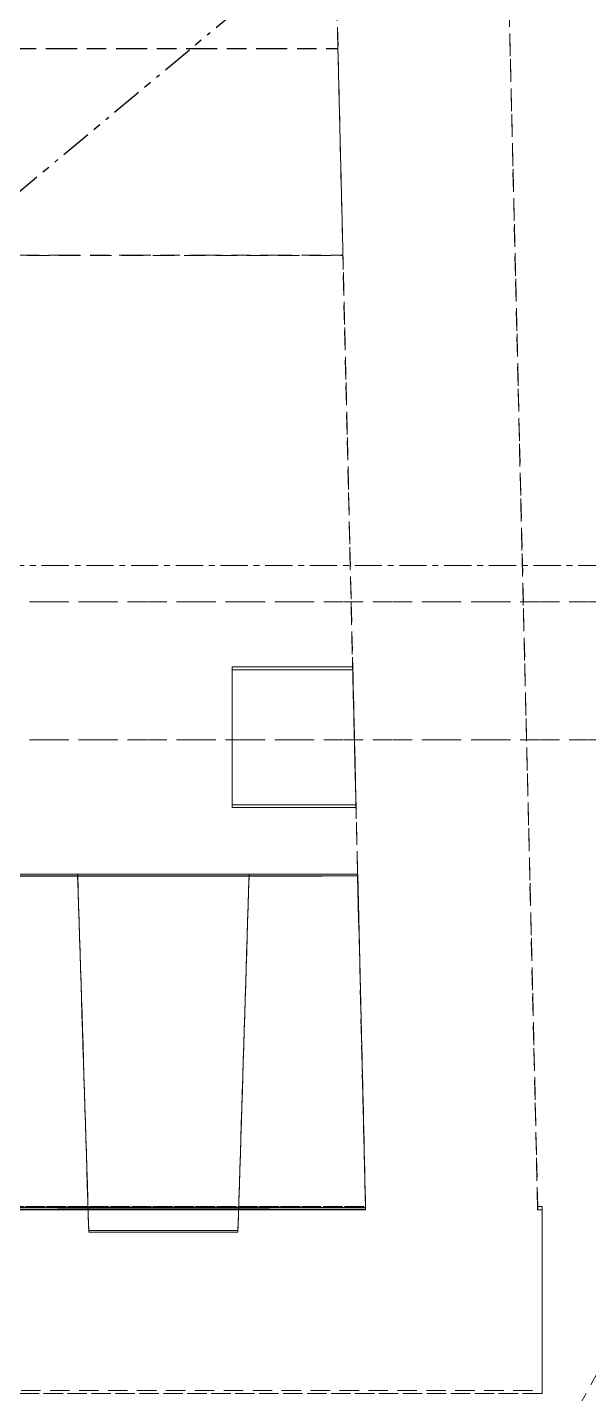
# Model space of a CAD drawing. Header units: millimetres. Extents: x 10 to 410, y 10 to 287.
# Drawn here: x 344.73 to 359.17, y 91.23 to 126.33 of the extents above; entities that cross this region are included whole.
import ezdxf

# ---------------------------------------------------------------- set-up
doc = ezdxf.new("R2010")
doc.units = ezdxf.units.MM
for name, pattern in [('CENTER', [1.15, 0.7, -0.15, 0.15, -0.15]), ('DASHDOT', [1.7, 0.8, -0.2, 0.2, -0.2, 0.1, -0.2]), ('DASHED', [0.75, 0.5, -0.25])]:
    doc.linetypes.add(name, pattern=pattern)
for name, color, linetype, lineweight in [('CENTER', 4, 'CENTER', 13), ('HARNESS', 5, 'DASHDOT', 25), ('HIDDEN', 8, 'DASHED', 18)]:
    doc.layers.add(name, color=color, linetype=linetype, lineweight=lineweight)

msp = doc.modelspace()

# ---------------------------------------------------------------- linework, layer by layer
at = {"layer": 'CENTER'}
msp.add_line((260, 112.5), (404, 112.5), dxfattribs=at)
at = {"layer": 'HARNESS'}
msp.add_lwpolyline([(270, 80), (290, 110), (330, 110), (360, 135), (394, 135)], dxfattribs=at)
at = {"layer": 'HIDDEN'}
for points in [[(337.015, 77.196), (345.227, 79.58), (352.55, 83.995), (358.492, 90.143), (362.655, 97.612), (364.759, 105.9), (364.662, 114.45), (362.371, 122.688), (358.039, 130.061), (351.959, 136.073), (344.538, 140.32), (336.274, 142.517), (327.723, 142.517), (319.46, 140.32), (312.038, 136.073), (305.958, 130.061), (301.627, 122.688), (299.336, 114.45), (299.239, 105.9), (301.342, 97.612), (305.505, 90.143), (311.447, 83.995), (318.77, 79.58), (326.982, 77.196)], [(352.658, 128.494), (352.692, 127.083), (352.725, 125.672), (352.759, 124.26), (352.793, 122.849), (352.826, 121.438), (352.86, 120.026), (352.893, 118.615), (352.927, 117.204), (352.961, 115.792), (352.994, 114.381), (353.028, 112.97), (353.061, 111.558), (353.095, 110.147), (353.129, 108.736), (353.162, 107.324), (353.196, 105.913), (353.229, 104.502), (353.263, 103.09), (353.297, 101.679), (353.33, 100.268), (353.364, 98.856), (353.397, 97.445), (353.431, 96.034)], [(357.857, 96.034), (357.824, 97.445), (357.79, 98.856), (357.757, 100.268), (357.723, 101.679), (357.689, 103.09), (357.656, 104.502), (357.622, 105.913), (357.589, 107.324), (357.555, 108.736), (357.521, 110.147), (357.488, 111.558), (357.454, 112.97), (357.421, 114.381), (357.387, 115.792), (357.353, 117.204), (357.32, 118.615), (357.286, 120.026), (357.253, 121.438), (357.219, 122.849), (357.185, 124.26), (357.152, 125.672), (357.118, 127.083), (357.085, 128.494)], [(352.656, 128.41), (352.689, 126.999), (352.723, 125.587), (352.757, 124.176), (352.79, 122.765), (352.824, 121.353), (352.857, 119.942), (352.891, 118.531), (352.925, 117.119), (352.958, 115.708), (352.992, 114.297), (353.026, 112.885), (353.059, 111.474), (353.093, 110.063), (353.126, 108.651), (353.16, 107.24), (353.194, 105.829), (353.227, 104.417), (353.261, 103.006), (353.294, 101.595), (353.328, 100.183), (353.362, 98.772), (353.395, 97.361), (353.429, 95.949)], [(357.855, 95.949), (357.822, 97.361), (357.788, 98.772), (357.754, 100.183), (357.721, 101.595), (357.687, 103.006), (357.654, 104.417), (357.62, 105.829), (357.586, 107.24), (357.553, 108.651), (357.519, 110.063), (357.486, 111.474), (357.452, 112.885), (357.418, 114.297), (357.385, 115.708), (357.351, 117.119), (357.318, 118.531), (357.284, 119.942), (357.25, 121.353), (357.217, 122.765), (357.183, 124.176), (357.15, 125.587), (357.116, 126.999), (357.082, 128.41)], [(311.28, 125.783), (313.081, 125.783), (314.883, 125.783), (316.685, 125.783), (318.487, 125.783), (320.288, 125.783), (322.09, 125.783), (323.892, 125.783), (325.694, 125.783), (327.495, 125.783), (329.297, 125.783), (331.099, 125.783), (332.901, 125.783), (334.702, 125.783), (336.504, 125.783), (338.306, 125.783), (340.108, 125.783), (341.909, 125.783), (343.711, 125.783), (345.513, 125.783), (347.315, 125.783), (349.116, 125.783), (350.918, 125.783), (352.72, 125.783)], [(311.28, 125.776), (313.081, 125.776), (314.883, 125.776), (316.685, 125.776), (318.487, 125.776), (320.288, 125.776), (322.09, 125.776), (323.892, 125.776), (325.694, 125.776), (327.495, 125.776), (329.297, 125.776), (331.099, 125.776), (332.9, 125.776), (334.702, 125.776), (336.504, 125.776), (338.306, 125.776), (340.107, 125.776), (341.909, 125.776), (343.711, 125.776), (345.513, 125.776), (347.314, 125.776), (349.116, 125.776), (350.918, 125.776), (352.72, 125.776)], [(352.72, 125.783), (352.72, 125.783), (352.72, 125.782), (352.72, 125.782), (352.72, 125.782), (352.72, 125.781), (352.72, 125.781), (352.72, 125.781), (352.72, 125.78), (352.72, 125.78), (352.72, 125.78), (352.72, 125.78), (352.72, 125.779), (352.72, 125.779), (352.72, 125.779), (352.72, 125.778), (352.72, 125.778), (352.72, 125.778), (352.72, 125.777), (352.72, 125.777), (352.72, 125.777), (352.72, 125.776), (352.72, 125.776), (352.72, 125.776)], [(352.72, 125.783), (352.725, 125.552), (352.731, 125.321), (352.736, 125.09), (352.742, 124.859), (352.747, 124.628), (352.753, 124.397), (352.758, 124.166), (352.764, 123.936), (352.769, 123.705), (352.775, 123.474), (352.78, 123.243), (352.786, 123.012), (352.791, 122.781), (352.797, 122.55), (352.802, 122.319), (352.808, 122.088), (352.813, 121.857), (352.819, 121.626), (352.824, 121.395), (352.83, 121.164), (352.835, 120.933), (352.841, 120.702), (352.846, 120.471)], [(352.72, 125.776), (352.725, 125.545), (352.731, 125.314), (352.736, 125.083), (352.742, 124.852), (352.747, 124.621), (352.753, 124.39), (352.758, 124.159), (352.764, 123.928), (352.769, 123.697), (352.775, 123.466), (352.78, 123.235), (352.786, 123.004), (352.791, 122.773), (352.797, 122.542), (352.802, 122.311), (352.808, 122.08), (352.813, 121.85), (352.819, 121.619), (352.824, 121.388), (352.83, 121.157), (352.835, 120.926), (352.841, 120.695), (352.846, 120.464)], [(311.153, 120.471), (312.966, 120.471), (314.779, 120.471), (316.591, 120.471), (318.404, 120.471), (320.217, 120.471), (322.03, 120.471), (323.842, 120.471), (325.655, 120.471), (327.468, 120.471), (329.281, 120.471), (331.093, 120.471), (332.906, 120.471), (334.719, 120.471), (336.532, 120.471), (338.344, 120.471), (340.157, 120.471), (341.97, 120.471), (343.783, 120.471), (345.595, 120.471), (347.408, 120.471), (349.221, 120.471), (351.034, 120.471), (352.846, 120.471)], [(334.318, 120.464), (335.123, 120.464), (335.929, 120.464), (336.734, 120.464), (337.54, 120.464), (338.346, 120.464), (339.151, 120.464), (339.957, 120.464), (340.762, 120.464), (341.568, 120.464), (342.373, 120.464), (343.179, 120.464), (343.985, 120.464), (344.79, 120.464), (345.596, 120.464), (346.401, 120.464), (347.207, 120.464), (348.013, 120.464), (348.818, 120.464), (349.624, 120.464), (350.429, 120.464), (351.235, 120.464), (352.041, 120.464), (352.846, 120.464)], [(352.846, 120.471), (352.846, 120.471), (352.846, 120.471), (352.846, 120.47), (352.846, 120.47), (352.846, 120.47), (352.846, 120.469), (352.846, 120.469), (352.846, 120.469), (352.846, 120.468), (352.846, 120.468), (352.846, 120.468), (352.846, 120.467), (352.846, 120.467), (352.846, 120.467), (352.846, 120.466), (352.846, 120.466), (352.846, 120.466), (352.846, 120.465), (352.846, 120.465), (352.846, 120.465), (352.846, 120.464), (352.846, 120.464), (352.846, 120.464)], [(342.773, 111.57), (344.035, 111.57), (345.297, 111.57), (346.558, 111.57), (347.82, 111.57), (349.082, 111.57), (350.344, 111.57), (351.606, 111.57), (352.868, 111.57), (354.13, 111.57), (355.392, 111.57), (356.654, 111.57), (357.916, 111.57), (359.178, 111.57), (360.44, 111.57), (361.702, 111.57), (362.964, 111.57), (364.226, 111.57), (365.488, 111.57), (366.75, 111.57), (368.011, 111.57), (369.273, 111.57), (370.535, 111.57), (371.797, 111.57)], [(350.002, 109.898), (350.002, 109.895), (350.002, 109.892), (350.002, 109.889), (350.002, 109.885), (350.002, 109.882), (350.002, 109.879), (350.001, 109.876), (350.001, 109.872), (350.001, 109.869), (350.001, 109.866), (350.001, 109.863), (350.001, 109.859), (350.001, 109.856), (350.001, 109.853), (350.001, 109.85), (350.001, 109.846), (350.001, 109.843), (350.001, 109.84), (350, 109.837), (350, 109.833), (350, 109.83), (350, 109.827), (350, 109.823)], [(350.002, 109.898), (350.137, 109.898), (350.272, 109.898), (350.406, 109.898), (350.541, 109.898), (350.676, 109.898), (350.81, 109.898), (350.945, 109.898), (351.08, 109.898), (351.215, 109.898), (351.349, 109.898), (351.484, 109.898), (351.619, 109.898), (351.753, 109.898), (351.888, 109.898), (352.023, 109.898), (352.158, 109.898), (352.292, 109.898), (352.427, 109.898), (352.562, 109.898), (352.696, 109.898), (352.831, 109.898), (352.966, 109.898), (353.101, 109.898)], [(350.002, 106.357), (350.002, 106.511), (350.002, 106.665), (350.002, 106.819), (350.002, 106.973), (350.002, 107.127), (350.002, 107.281), (350.002, 107.435), (350.002, 107.589), (350.002, 107.743), (350.002, 107.897), (350.002, 108.051), (350.002, 108.205), (350.002, 108.359), (350.002, 108.513), (350.002, 108.667), (350.002, 108.821), (350.002, 108.975), (350.002, 109.129), (350.002, 109.283), (350.002, 109.437), (350.002, 109.591), (350.002, 109.745), (350.002, 109.898)], [(353.101, 109.898), (353.101, 109.895), (353.1, 109.892), (353.1, 109.889), (353.1, 109.885), (353.1, 109.882), (353.1, 109.879), (353.1, 109.876), (353.1, 109.872), (353.1, 109.869), (353.1, 109.866), (353.1, 109.863), (353.1, 109.859), (353.099, 109.856), (353.099, 109.853), (353.099, 109.85), (353.099, 109.846), (353.099, 109.843), (353.099, 109.84), (353.099, 109.837), (353.099, 109.833), (353.099, 109.83), (353.099, 109.827), (353.099, 109.823)], [(353.101, 109.898), (353.104, 109.745), (353.108, 109.591), (353.112, 109.437), (353.115, 109.283), (353.119, 109.129), (353.123, 108.975), (353.126, 108.821), (353.13, 108.667), (353.134, 108.513), (353.137, 108.359), (353.141, 108.205), (353.145, 108.051), (353.148, 107.897), (353.152, 107.743), (353.156, 107.589), (353.159, 107.435), (353.163, 107.281), (353.167, 107.127), (353.17, 106.973), (353.174, 106.819), (353.178, 106.665), (353.181, 106.511), (353.185, 106.357)], [(350, 109.823), (350.135, 109.823), (350.27, 109.823), (350.404, 109.823), (350.539, 109.823), (350.674, 109.823), (350.808, 109.823), (350.943, 109.823), (351.078, 109.823), (351.213, 109.823), (351.347, 109.823), (351.482, 109.823), (351.617, 109.823), (351.751, 109.823), (351.886, 109.823), (352.021, 109.823), (352.156, 109.823), (352.29, 109.823), (352.425, 109.823), (352.56, 109.823), (352.694, 109.823), (352.829, 109.823), (352.964, 109.823), (353.099, 109.823)], [(350, 106.282), (350, 106.436), (350, 106.59), (350, 106.744), (350, 106.898), (350, 107.052), (350, 107.206), (350, 107.36), (350, 107.514), (350, 107.668), (350, 107.822), (350, 107.976), (350, 108.13), (350, 108.284), (350, 108.438), (350, 108.592), (350, 108.746), (350, 108.9), (350, 109.054), (350, 109.208), (350, 109.362), (350, 109.516), (350, 109.669), (350, 109.823)], [(353.099, 109.823), (353.102, 109.669), (353.106, 109.516), (353.11, 109.362), (353.113, 109.208), (353.117, 109.054), (353.121, 108.9), (353.124, 108.746), (353.128, 108.592), (353.132, 108.438), (353.135, 108.284), (353.139, 108.13), (353.143, 107.976), (353.146, 107.822), (353.15, 107.668), (353.154, 107.514), (353.157, 107.36), (353.161, 107.206), (353.165, 107.052), (353.168, 106.898), (353.172, 106.744), (353.176, 106.59), (353.179, 106.436), (353.183, 106.282)], [(342.773, 108.028), (344.035, 108.028), (345.297, 108.028), (346.558, 108.028), (347.82, 108.028), (349.082, 108.028), (350.344, 108.028), (351.606, 108.028), (352.868, 108.028), (354.13, 108.028), (355.392, 108.028), (356.654, 108.028), (357.916, 108.028), (359.178, 108.028), (360.44, 108.028), (361.702, 108.028), (362.964, 108.028), (364.226, 108.028), (365.488, 108.028), (366.75, 108.028), (368.011, 108.028), (369.273, 108.028), (370.535, 108.028), (371.797, 108.028)], [(350.002, 106.357), (350.002, 106.354), (350.002, 106.351), (350.002, 106.348), (350.002, 106.344), (350.002, 106.341), (350.002, 106.338), (350.001, 106.334), (350.001, 106.331), (350.001, 106.328), (350.001, 106.325), (350.001, 106.321), (350.001, 106.318), (350.001, 106.315), (350.001, 106.312), (350.001, 106.308), (350.001, 106.305), (350.001, 106.302), (350.001, 106.299), (350, 106.295), (350, 106.292), (350, 106.289), (350, 106.286), (350, 106.282)], [(350.002, 106.357), (350.14, 106.357), (350.279, 106.357), (350.417, 106.357), (350.556, 106.357), (350.694, 106.357), (350.832, 106.357), (350.971, 106.357), (351.109, 106.357), (351.248, 106.357), (351.386, 106.357), (351.524, 106.357), (351.663, 106.357), (351.801, 106.357), (351.939, 106.357), (352.078, 106.357), (352.216, 106.357), (352.355, 106.357), (352.493, 106.357), (352.631, 106.357), (352.77, 106.357), (352.908, 106.357), (353.047, 106.357), (353.185, 106.357)], [(353.185, 106.357), (353.185, 106.354), (353.185, 106.351), (353.185, 106.348), (353.185, 106.344), (353.184, 106.341), (353.184, 106.338), (353.184, 106.334), (353.184, 106.331), (353.184, 106.328), (353.184, 106.325), (353.184, 106.321), (353.184, 106.318), (353.184, 106.315), (353.184, 106.312), (353.184, 106.308), (353.184, 106.305), (353.183, 106.302), (353.183, 106.299), (353.183, 106.295), (353.183, 106.292), (353.183, 106.289), (353.183, 106.286), (353.183, 106.282)], [(350, 106.282), (350.138, 106.282), (350.277, 106.282), (350.415, 106.282), (350.554, 106.282), (350.692, 106.282), (350.83, 106.282), (350.969, 106.282), (351.107, 106.282), (351.246, 106.282), (351.384, 106.282), (351.522, 106.282), (351.661, 106.282), (351.799, 106.282), (351.937, 106.282), (352.076, 106.282), (352.214, 106.282), (352.353, 106.282), (352.491, 106.282), (352.629, 106.282), (352.768, 106.282), (352.906, 106.282), (353.045, 106.282), (353.183, 106.282)], [(353.226, 104.528), (352.765, 104.529), (352.304, 104.529), (351.843, 104.529), (351.382, 104.529), (350.921, 104.529), (350.46, 104.529), (349.999, 104.529), (349.538, 104.529), (349.077, 104.529), (348.616, 104.529), (348.155, 104.529), (347.694, 104.529), (347.233, 104.529), (346.772, 104.529), (346.311, 104.529), (345.85, 104.529), (345.389, 104.529), (344.928, 104.529), (344.467, 104.529), (344.006, 104.529), (343.545, 104.529), (343.084, 104.528), (342.623, 104.528)], [(342.623, 104.528), (343.084, 104.527), (343.545, 104.527), (344.006, 104.526), (344.467, 104.526), (344.928, 104.526), (345.389, 104.526), (345.85, 104.526), (346.311, 104.526), (346.772, 104.526), (347.233, 104.526), (347.694, 104.526), (348.155, 104.526), (348.616, 104.526), (349.077, 104.526), (349.538, 104.526), (349.999, 104.526), (350.46, 104.526), (350.921, 104.526), (351.382, 104.526), (351.843, 104.526), (352.304, 104.526), (352.765, 104.527), (353.226, 104.527)], [(353.227, 104.572), (352.766, 104.572), (352.305, 104.572), (351.844, 104.572), (351.383, 104.572), (350.922, 104.572), (350.461, 104.572), (350, 104.572), (349.539, 104.573), (349.078, 104.573), (348.617, 104.573), (348.156, 104.573), (347.695, 104.573), (347.234, 104.573), (346.773, 104.572), (346.312, 104.572), (345.851, 104.572), (345.39, 104.572), (344.929, 104.572), (344.468, 104.572), (344.007, 104.572), (343.546, 104.572), (343.085, 104.571), (342.624, 104.571)], [(342.624, 104.571), (343.085, 104.57), (343.546, 104.57), (344.007, 104.57), (344.468, 104.569), (344.929, 104.569), (345.39, 104.569), (345.851, 104.569), (346.312, 104.569), (346.773, 104.569), (347.234, 104.569), (347.695, 104.569), (348.156, 104.569), (348.617, 104.569), (349.078, 104.569), (349.539, 104.569), (350, 104.569), (350.461, 104.569), (350.922, 104.569), (351.383, 104.569), (351.844, 104.569), (352.305, 104.57), (352.766, 104.57), (353.227, 104.57)], [(350.434, 104.528), (350.242, 104.528), (350.051, 104.528), (349.859, 104.528), (349.667, 104.528), (349.476, 104.528), (349.284, 104.528), (349.092, 104.528), (348.901, 104.528), (348.709, 104.528), (348.517, 104.528), (348.326, 104.528), (348.134, 104.528), (347.942, 104.528), (347.751, 104.528), (347.559, 104.528), (347.368, 104.528), (347.176, 104.528), (346.984, 104.528), (346.793, 104.528), (346.601, 104.528), (346.409, 104.528), (346.218, 104.528), (346.026, 104.528)], [(346.026, 104.528), (346.218, 104.527), (346.409, 104.527), (346.601, 104.527), (346.793, 104.527), (346.984, 104.527), (347.176, 104.527), (347.368, 104.527), (347.559, 104.527), (347.751, 104.527), (347.942, 104.527), (348.134, 104.527), (348.326, 104.527), (348.517, 104.527), (348.709, 104.527), (348.901, 104.527), (349.092, 104.527), (349.284, 104.527), (349.476, 104.527), (349.667, 104.527), (349.859, 104.527), (350.051, 104.527), (350.242, 104.527), (350.434, 104.528)], [(346.312, 95.38), (346.299, 95.777), (346.287, 96.175), (346.275, 96.573), (346.262, 96.971), (346.25, 97.368), (346.237, 97.766), (346.225, 98.164), (346.212, 98.562), (346.2, 98.959), (346.188, 99.357), (346.175, 99.755), (346.163, 100.152), (346.15, 100.55), (346.138, 100.948), (346.125, 101.346), (346.113, 101.743), (346.101, 102.141), (346.088, 102.539), (346.076, 102.937), (346.063, 103.334), (346.051, 103.732), (346.038, 104.13), (346.026, 104.528)], [(350.435, 104.571), (350.243, 104.571), (350.052, 104.571), (349.86, 104.571), (349.668, 104.571), (349.477, 104.571), (349.285, 104.571), (349.094, 104.571), (348.902, 104.571), (348.71, 104.571), (348.519, 104.571), (348.327, 104.571), (348.135, 104.571), (347.944, 104.571), (347.752, 104.571), (347.56, 104.571), (347.369, 104.571), (347.177, 104.571), (346.985, 104.571), (346.794, 104.571), (346.602, 104.571), (346.41, 104.571), (346.219, 104.571), (346.027, 104.571)], [(346.027, 104.571), (346.219, 104.57), (346.41, 104.57), (346.602, 104.57), (346.794, 104.57), (346.985, 104.57), (347.177, 104.57), (347.369, 104.57), (347.56, 104.57), (347.752, 104.57), (347.944, 104.57), (348.135, 104.57), (348.327, 104.57), (348.519, 104.57), (348.71, 104.57), (348.902, 104.57), (349.094, 104.57), (349.285, 104.57), (349.477, 104.57), (349.668, 104.57), (349.86, 104.57), (350.052, 104.57), (350.243, 104.57), (350.435, 104.571)], [(346.313, 95.423), (346.301, 95.82), (346.288, 96.218), (346.276, 96.616), (346.263, 97.014), (346.251, 97.411), (346.238, 97.809), (346.226, 98.207), (346.214, 98.605), (346.201, 99.002), (346.189, 99.4), (346.176, 99.798), (346.164, 100.196), (346.151, 100.593), (346.139, 100.991), (346.127, 101.389), (346.114, 101.787), (346.102, 102.184), (346.089, 102.582), (346.077, 102.98), (346.064, 103.378), (346.052, 103.775), (346.04, 104.173), (346.027, 104.571)], [(350.148, 95.38), (350.161, 95.777), (350.173, 96.175), (350.185, 96.573), (350.198, 96.971), (350.21, 97.368), (350.223, 97.766), (350.235, 98.164), (350.248, 98.562), (350.26, 98.959), (350.272, 99.357), (350.285, 99.755), (350.297, 100.152), (350.31, 100.55), (350.322, 100.948), (350.335, 101.346), (350.347, 101.743), (350.359, 102.141), (350.372, 102.539), (350.384, 102.937), (350.397, 103.334), (350.409, 103.732), (350.422, 104.13), (350.434, 104.528)], [(350.148, 95.38), (350.161, 95.777), (350.173, 96.175), (350.185, 96.573), (350.198, 96.971), (350.21, 97.368), (350.223, 97.766), (350.235, 98.164), (350.248, 98.562), (350.26, 98.959), (350.272, 99.357), (350.285, 99.755), (350.297, 100.152), (350.31, 100.55), (350.322, 100.948), (350.335, 101.346), (350.347, 101.743), (350.359, 102.141), (350.372, 102.539), (350.384, 102.937), (350.397, 103.334), (350.409, 103.732), (350.422, 104.13), (350.434, 104.528)], [(350.149, 95.423), (350.162, 95.82), (350.174, 96.218), (350.187, 96.616), (350.199, 97.014), (350.211, 97.411), (350.224, 97.809), (350.236, 98.207), (350.249, 98.605), (350.261, 99.002), (350.274, 99.4), (350.286, 99.798), (350.298, 100.196), (350.311, 100.593), (350.323, 100.991), (350.336, 101.389), (350.348, 101.787), (350.361, 102.184), (350.373, 102.582), (350.385, 102.98), (350.398, 103.378), (350.41, 103.775), (350.423, 104.173), (350.435, 104.571)], [(350.149, 95.423), (350.162, 95.82), (350.174, 96.218), (350.187, 96.616), (350.199, 97.014), (350.211, 97.411), (350.224, 97.809), (350.236, 98.207), (350.249, 98.605), (350.261, 99.002), (350.274, 99.4), (350.286, 99.798), (350.298, 100.196), (350.311, 100.593), (350.323, 100.991), (350.336, 101.389), (350.348, 101.787), (350.361, 102.184), (350.373, 102.582), (350.385, 102.98), (350.398, 103.378), (350.41, 103.775), (350.423, 104.173), (350.435, 104.571)], [(353.226, 104.528), (353.226, 104.528), (353.226, 104.528), (353.226, 104.528), (353.226, 104.528), (353.226, 104.528), (353.226, 104.528), (353.226, 104.528), (353.226, 104.528), (353.226, 104.528), (353.226, 104.528), (353.226, 104.528), (353.226, 104.528), (353.226, 104.528), (353.226, 104.527), (353.226, 104.527), (353.226, 104.527), (353.226, 104.527), (353.226, 104.527), (353.226, 104.527), (353.226, 104.527), (353.226, 104.527), (353.226, 104.527), (353.226, 104.527)], [(353.226, 104.528), (353.234, 104.156), (353.243, 103.784), (353.252, 103.412), (353.261, 103.04), (353.27, 102.668), (353.279, 102.296), (353.288, 101.924), (353.296, 101.552), (353.305, 101.18), (353.314, 100.808), (353.323, 100.436), (353.332, 100.064), (353.341, 99.692), (353.35, 99.319), (353.358, 98.947), (353.367, 98.575), (353.376, 98.203), (353.385, 97.831), (353.394, 97.459), (353.403, 97.087), (353.412, 96.715), (353.42, 96.343), (353.429, 95.971)], [(353.429, 95.969), (353.42, 96.341), (353.412, 96.713), (353.403, 97.085), (353.394, 97.457), (353.385, 97.829), (353.376, 98.201), (353.367, 98.573), (353.358, 98.945), (353.35, 99.318), (353.341, 99.69), (353.332, 100.062), (353.323, 100.434), (353.314, 100.806), (353.305, 101.178), (353.296, 101.55), (353.288, 101.922), (353.279, 102.294), (353.27, 102.666), (353.261, 103.038), (353.252, 103.411), (353.243, 103.783), (353.234, 104.155), (353.226, 104.527)], [(353.227, 104.572), (353.236, 104.2), (353.244, 103.827), (353.253, 103.455), (353.262, 103.083), (353.271, 102.711), (353.28, 102.339), (353.289, 101.967), (353.298, 101.595), (353.306, 101.223), (353.315, 100.851), (353.324, 100.479), (353.333, 100.107), (353.342, 99.735), (353.351, 99.363), (353.36, 98.991), (353.368, 98.618), (353.377, 98.246), (353.386, 97.874), (353.395, 97.502), (353.404, 97.13), (353.413, 96.758), (353.422, 96.386), (353.43, 96.014)], [(353.227, 104.572), (353.227, 104.572), (353.227, 104.571), (353.227, 104.571), (353.227, 104.571), (353.227, 104.571), (353.227, 104.571), (353.227, 104.571), (353.227, 104.571), (353.227, 104.571), (353.227, 104.571), (353.227, 104.571), (353.227, 104.571), (353.227, 104.571), (353.227, 104.571), (353.227, 104.571), (353.227, 104.57), (353.227, 104.57), (353.227, 104.57), (353.227, 104.57), (353.227, 104.57), (353.227, 104.57), (353.227, 104.57), (353.227, 104.57)], [(353.43, 96.012), (353.422, 96.384), (353.413, 96.756), (353.404, 97.128), (353.395, 97.5), (353.386, 97.872), (353.377, 98.244), (353.368, 98.617), (353.36, 98.989), (353.351, 99.361), (353.342, 99.733), (353.333, 100.105), (353.324, 100.477), (353.315, 100.849), (353.306, 101.221), (353.298, 101.593), (353.289, 101.965), (353.28, 102.337), (353.271, 102.71), (353.262, 103.082), (353.253, 103.454), (353.244, 103.826), (353.235, 104.198), (353.227, 104.57)], [(340.854, 96.034), (341.401, 96.034), (341.948, 96.034), (342.495, 96.034), (343.041, 96.034), (343.588, 96.034), (344.135, 96.034), (344.682, 96.034), (345.229, 96.034), (345.776, 96.034), (346.322, 96.034), (346.869, 96.034), (347.416, 96.034), (347.963, 96.034), (348.51, 96.034), (349.056, 96.034), (349.603, 96.034), (350.15, 96.034), (350.697, 96.034), (351.244, 96.034), (351.791, 96.034), (352.337, 96.034), (352.884, 96.034), (353.431, 96.034)], [(353.429, 95.971), (352.935, 95.971), (352.44, 95.971), (351.945, 95.971), (351.451, 95.971), (350.956, 95.972), (350.461, 95.972), (349.967, 95.972), (349.472, 95.972), (348.978, 95.972), (348.483, 95.972), (347.988, 95.972), (347.494, 95.972), (346.999, 95.972), (346.504, 95.972), (346.01, 95.972), (345.515, 95.972), (345.02, 95.971), (344.526, 95.971), (344.031, 95.971), (343.536, 95.971), (343.042, 95.971), (342.547, 95.971), (342.053, 95.97)], [(342.053, 95.97), (342.547, 95.969), (343.042, 95.969), (343.536, 95.969), (344.031, 95.968), (344.526, 95.968), (345.02, 95.968), (345.515, 95.968), (346.01, 95.968), (346.504, 95.968), (346.999, 95.968), (347.494, 95.968), (347.988, 95.968), (348.483, 95.968), (348.978, 95.968), (349.472, 95.968), (349.967, 95.968), (350.461, 95.968), (350.956, 95.968), (351.451, 95.968), (351.945, 95.968), (352.44, 95.968), (352.935, 95.969), (353.429, 95.969)], [(353.43, 96.014), (352.936, 96.014), (352.441, 96.014), (351.947, 96.015), (351.452, 96.015), (350.957, 96.015), (350.463, 96.015), (349.968, 96.015), (349.473, 96.015), (348.979, 96.015), (348.484, 96.015), (347.989, 96.015), (347.495, 96.015), (347, 96.015), (346.505, 96.015), (346.011, 96.015), (345.516, 96.015), (345.022, 96.015), (344.527, 96.015), (344.032, 96.014), (343.538, 96.014), (343.043, 96.014), (342.548, 96.014), (342.054, 96.013)], [(342.054, 96.013), (342.548, 96.012), (343.043, 96.012), (343.538, 96.012), (344.032, 96.012), (344.527, 96.011), (345.022, 96.011), (345.516, 96.011), (346.011, 96.011), (346.505, 96.011), (347, 96.011), (347.495, 96.011), (347.989, 96.011), (348.484, 96.011), (348.979, 96.011), (349.473, 96.011), (349.968, 96.011), (350.463, 96.011), (350.957, 96.011), (351.452, 96.011), (351.946, 96.011), (352.441, 96.012), (352.936, 96.012), (353.43, 96.012)], [(343.803, 95.949), (344.221, 95.949), (344.64, 95.949), (345.058, 95.949), (345.477, 95.949), (345.896, 95.949), (346.314, 95.949), (346.733, 95.949), (347.151, 95.949), (347.57, 95.949), (347.988, 95.949), (348.407, 95.949), (348.825, 95.949), (349.244, 95.949), (349.662, 95.949), (350.081, 95.949), (350.499, 95.949), (350.918, 95.949), (351.336, 95.949), (351.755, 95.949), (352.173, 95.949), (352.592, 95.949), (353.01, 95.949), (353.429, 95.949)], [(353.429, 95.971), (353.429, 95.973), (353.429, 95.974), (353.429, 95.976), (353.43, 95.978), (353.43, 95.98), (353.43, 95.982), (353.43, 95.983), (353.43, 95.985), (353.43, 95.987), (353.43, 95.989), (353.43, 95.99), (353.43, 95.992), (353.43, 95.994), (353.43, 95.996), (353.43, 95.998), (353.43, 95.999), (353.43, 96.001), (353.43, 96.003), (353.43, 96.005), (353.43, 96.007), (353.43, 96.008), (353.43, 96.01), (353.43, 96.012)], [(353.429, 95.949), (353.429, 95.95), (353.429, 95.951), (353.429, 95.952), (353.429, 95.953), (353.429, 95.953), (353.429, 95.954), (353.429, 95.955), (353.429, 95.956), (353.429, 95.957), (353.429, 95.958), (353.429, 95.959), (353.429, 95.959), (353.429, 95.96), (353.429, 95.961), (353.429, 95.962), (353.429, 95.963), (353.429, 95.964), (353.429, 95.964), (353.429, 95.965), (353.429, 95.966), (353.429, 95.967), (353.429, 95.968), (353.429, 95.969)], [(353.43, 96.014), (353.43, 96.015), (353.43, 96.016), (353.431, 96.017), (353.431, 96.017), (353.431, 96.018), (353.431, 96.019), (353.431, 96.02), (353.431, 96.021), (353.431, 96.022), (353.431, 96.023), (353.431, 96.023), (353.431, 96.024), (353.431, 96.025), (353.431, 96.026), (353.431, 96.027), (353.431, 96.028), (353.431, 96.028), (353.431, 96.029), (353.431, 96.03), (353.431, 96.031), (353.431, 96.032), (353.431, 96.033), (353.431, 96.034)], [(357.857, 96.034), (357.857, 96.03), (357.857, 96.026), (357.857, 96.023), (357.857, 96.019), (357.857, 96.015), (357.857, 96.012), (357.857, 96.008), (357.857, 96.004), (357.857, 96.001), (357.856, 95.997), (357.856, 95.993), (357.856, 95.99), (357.856, 95.986), (357.856, 95.982), (357.856, 95.979), (357.856, 95.975), (357.856, 95.971), (357.856, 95.968), (357.856, 95.964), (357.855, 95.96), (357.855, 95.957), (357.855, 95.953), (357.855, 95.949)], [(357.855, 95.949), (357.86, 95.949), (357.865, 95.949), (357.87, 95.949), (357.875, 95.949), (357.88, 95.949), (357.885, 95.949), (357.889, 95.949), (357.894, 95.949), (357.899, 95.949), (357.904, 95.949), (357.909, 95.949), (357.914, 95.949), (357.919, 95.949), (357.924, 95.949), (357.929, 95.949), (357.933, 95.949), (357.938, 95.949), (357.943, 95.949), (357.948, 95.949), (357.953, 95.949), (357.958, 95.949), (357.963, 95.949), (357.968, 95.949)], [(357.857, 96.034), (357.862, 96.034), (357.867, 96.034), (357.872, 96.034), (357.877, 96.034), (357.882, 96.034), (357.887, 96.034), (357.892, 96.034), (357.897, 96.034), (357.901, 96.034), (357.906, 96.034), (357.911, 96.034), (357.916, 96.034), (357.921, 96.034), (357.926, 96.034), (357.931, 96.034), (357.936, 96.034), (357.941, 96.034), (357.945, 96.034), (357.95, 96.034), (357.955, 96.034), (357.96, 96.034), (357.965, 96.034), (357.97, 96.034)], [(357.97, 96.034), (357.97, 96.03), (357.97, 96.026), (357.97, 96.023), (357.969, 96.019), (357.969, 96.015), (357.969, 96.012), (357.969, 96.008), (357.969, 96.004), (357.969, 96.001), (357.969, 95.997), (357.969, 95.993), (357.969, 95.99), (357.969, 95.986), (357.968, 95.982), (357.968, 95.979), (357.968, 95.975), (357.968, 95.971), (357.968, 95.968), (357.968, 95.964), (357.968, 95.96), (357.968, 95.957), (357.968, 95.953), (357.968, 95.949)], [(357.968, 91.228), (357.968, 91.433), (357.968, 91.638), (357.968, 91.843), (357.968, 92.049), (357.968, 92.254), (357.968, 92.459), (357.968, 92.665), (357.968, 92.87), (357.968, 93.075), (357.968, 93.28), (357.968, 93.486), (357.968, 93.691), (357.968, 93.896), (357.968, 94.102), (357.968, 94.307), (357.968, 94.512), (357.968, 94.717), (357.968, 94.923), (357.968, 95.128), (357.968, 95.333), (357.968, 95.539), (357.968, 95.744), (357.968, 95.949)], [(357.97, 91.312), (357.97, 91.517), (357.97, 91.723), (357.97, 91.928), (357.97, 92.133), (357.97, 92.338), (357.97, 92.544), (357.97, 92.749), (357.97, 92.954), (357.97, 93.16), (357.97, 93.365), (357.97, 93.57), (357.97, 93.775), (357.97, 93.981), (357.97, 94.186), (357.97, 94.391), (357.97, 94.597), (357.97, 94.802), (357.97, 95.007), (357.97, 95.212), (357.97, 95.418), (357.97, 95.623), (357.97, 95.828), (357.97, 96.034)], [(350.148, 95.38), (349.981, 95.38), (349.814, 95.38), (349.648, 95.38), (349.481, 95.38), (349.314, 95.38), (349.147, 95.38), (348.981, 95.38), (348.814, 95.38), (348.647, 95.38), (348.48, 95.38), (348.313, 95.38), (348.147, 95.38), (347.98, 95.38), (347.813, 95.38), (347.646, 95.38), (347.479, 95.38), (347.313, 95.38), (347.146, 95.38), (346.979, 95.38), (346.812, 95.38), (346.645, 95.38), (346.479, 95.38), (346.312, 95.38)], [(346.312, 95.38), (346.479, 95.379), (346.645, 95.379), (346.812, 95.379), (346.979, 95.379), (347.146, 95.379), (347.313, 95.379), (347.479, 95.379), (347.646, 95.379), (347.813, 95.379), (347.98, 95.379), (348.147, 95.379), (348.313, 95.379), (348.48, 95.379), (348.647, 95.379), (348.814, 95.379), (348.981, 95.379), (349.147, 95.379), (349.314, 95.379), (349.481, 95.379), (349.648, 95.379), (349.814, 95.379), (349.981, 95.379), (350.148, 95.38)], [(350.149, 95.423), (349.982, 95.423), (349.816, 95.423), (349.649, 95.423), (349.482, 95.423), (349.315, 95.423), (349.148, 95.423), (348.982, 95.423), (348.815, 95.423), (348.648, 95.423), (348.481, 95.423), (348.314, 95.423), (348.148, 95.423), (347.981, 95.423), (347.814, 95.423), (347.647, 95.423), (347.481, 95.423), (347.314, 95.423), (347.147, 95.423), (346.98, 95.423), (346.813, 95.423), (346.647, 95.423), (346.48, 95.423), (346.313, 95.423)], [(346.313, 95.423), (346.48, 95.423), (346.647, 95.422), (346.813, 95.422), (346.98, 95.422), (347.147, 95.422), (347.314, 95.422), (347.481, 95.422), (347.647, 95.422), (347.814, 95.422), (347.981, 95.422), (348.148, 95.422), (348.314, 95.422), (348.481, 95.422), (348.648, 95.422), (348.815, 95.422), (348.982, 95.422), (349.148, 95.422), (349.315, 95.422), (349.482, 95.422), (349.649, 95.422), (349.816, 95.422), (349.982, 95.423), (350.149, 95.423)], [(340.854, 91.312), (341.598, 91.312), (342.343, 91.312), (343.087, 91.312), (343.831, 91.312), (344.575, 91.312), (345.319, 91.312), (346.063, 91.312), (346.807, 91.312), (347.552, 91.312), (348.296, 91.312), (349.04, 91.312), (349.784, 91.312), (350.528, 91.312), (351.272, 91.312), (352.017, 91.312), (352.761, 91.312), (353.505, 91.312), (354.249, 91.312), (354.993, 91.312), (355.737, 91.312), (356.482, 91.312), (357.226, 91.312), (357.97, 91.312)], [(357.97, 91.312), (357.97, 91.308), (357.97, 91.305), (357.97, 91.301), (357.969, 91.297), (357.969, 91.294), (357.969, 91.29), (357.969, 91.286), (357.969, 91.283), (357.969, 91.279), (357.969, 91.275), (357.969, 91.272), (357.969, 91.268), (357.969, 91.264), (357.968, 91.261), (357.968, 91.257), (357.968, 91.253), (357.968, 91.25), (357.968, 91.246), (357.968, 91.242), (357.968, 91.239), (357.968, 91.235), (357.968, 91.231), (357.968, 91.228)], [(357.968, 91.228), (357.352, 91.228), (356.736, 91.228), (356.12, 91.228), (355.504, 91.228), (354.888, 91.228), (354.272, 91.228), (353.657, 91.228), (353.041, 91.228), (352.425, 91.228), (351.809, 91.228), (351.193, 91.228), (350.577, 91.228), (349.961, 91.228), (349.346, 91.228), (348.73, 91.228), (348.114, 91.228), (347.498, 91.228), (346.882, 91.228), (346.266, 91.228), (345.651, 91.228), (345.035, 91.228), (344.419, 91.228), (343.803, 91.228)]]:
    msp.add_lwpolyline(points, dxfattribs=at)

doc.saveas('drawing.dxf')
